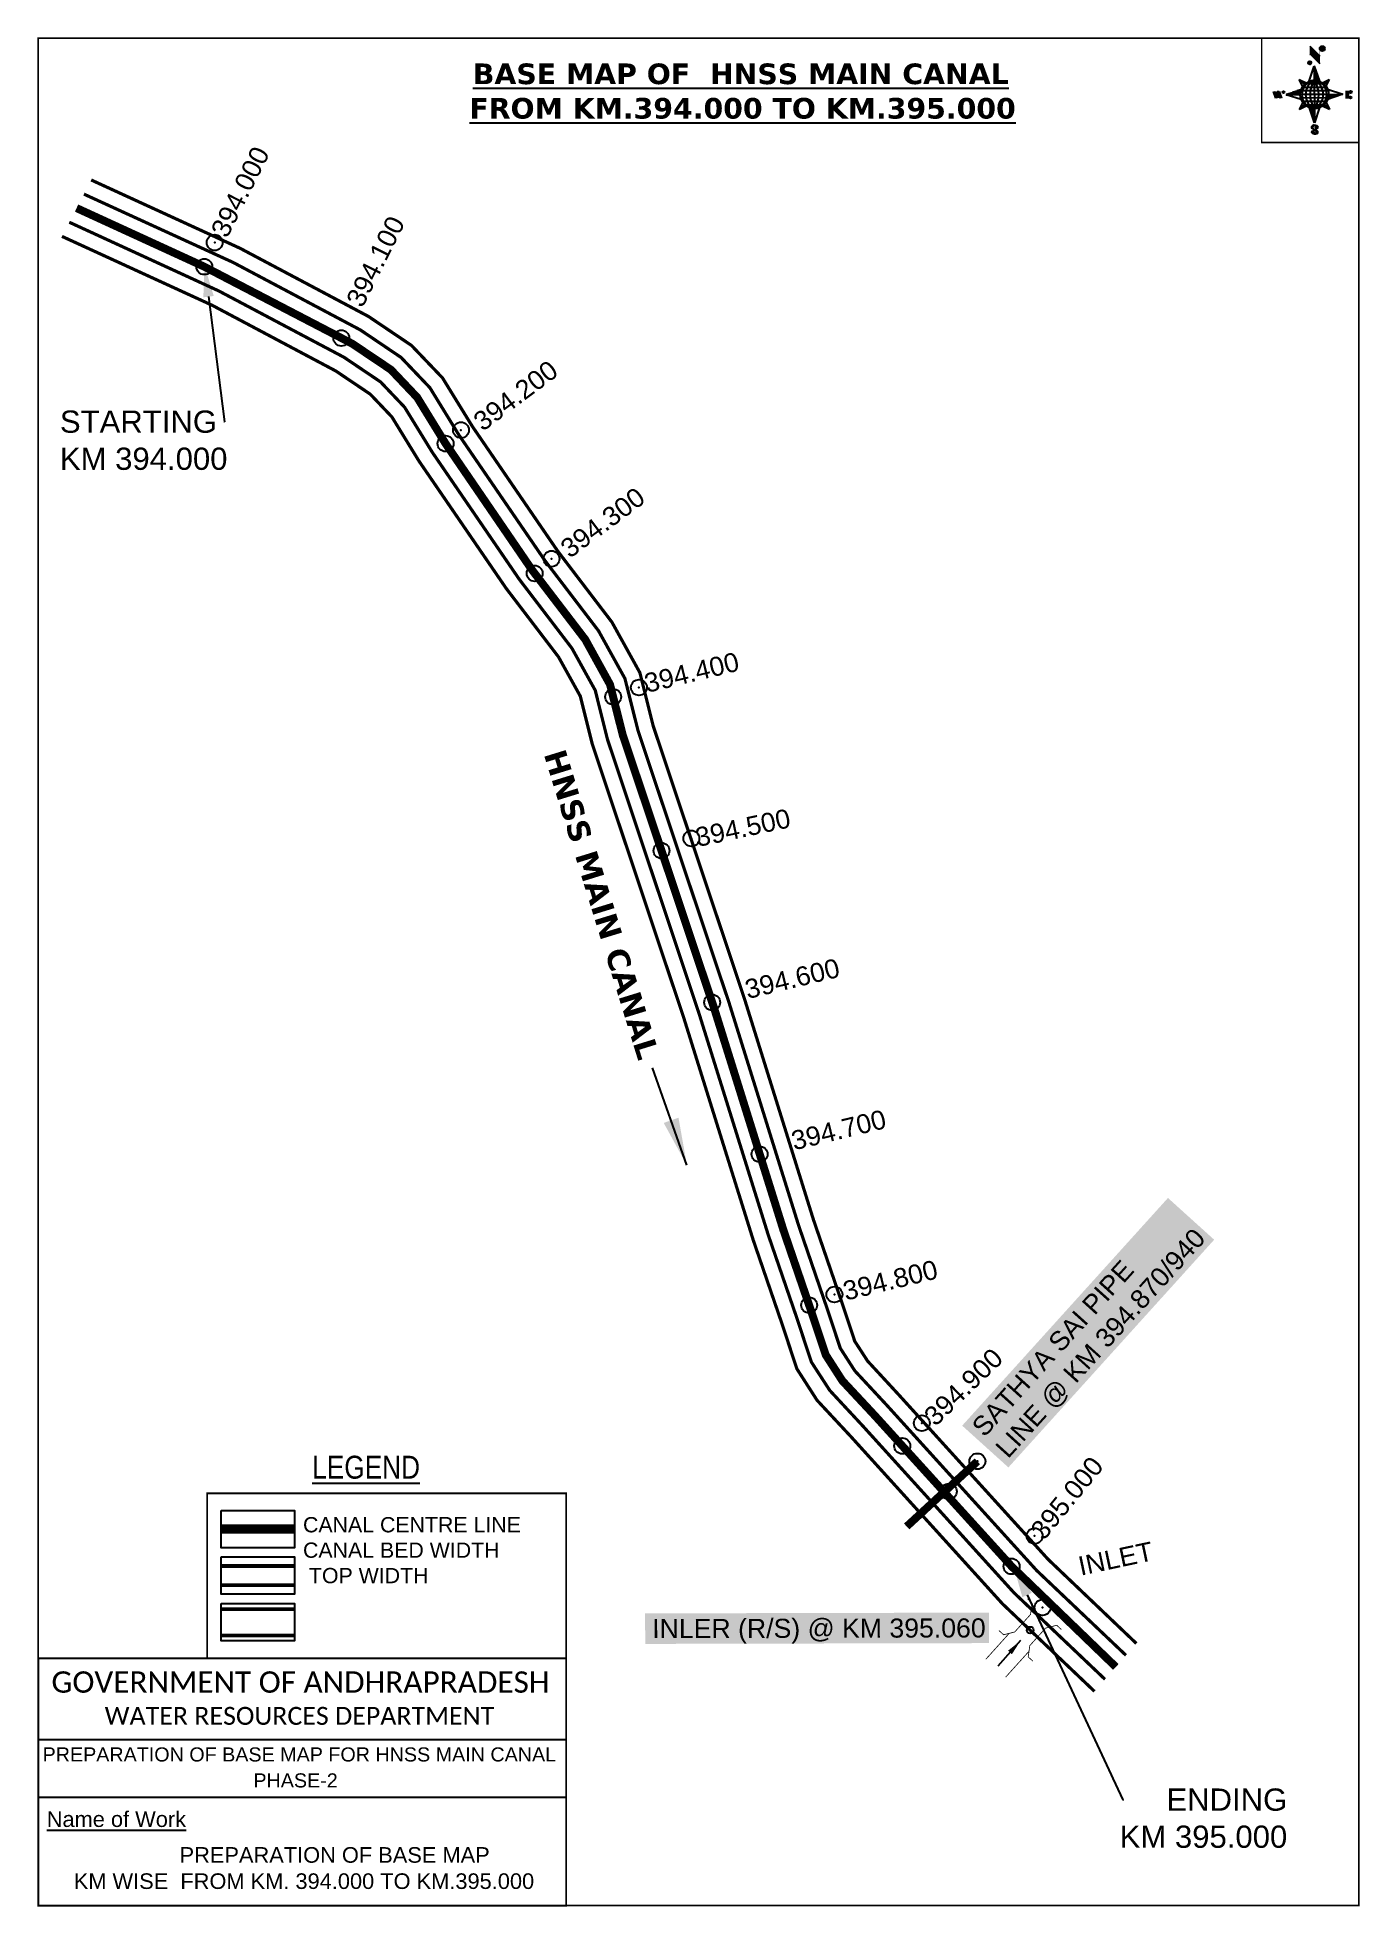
# Model space of a CAD drawing. Header units: inches. Extents: x 183153 to 183986, y 1576091 to 1577267.
import ezdxf
from ezdxf import colors
from ezdxf.entities.mleader import LeaderData, LeaderLine
from ezdxf.enums import TextEntityAlignment as Align
from ezdxf.math import Vec2, Vec3

# ---------------------------------------------------------------- set-up
doc = ezdxf.new("R2010")
doc.units = ezdxf.units.IN
doc.header["$MEASUREMENT"] = 0
doc.header["$PDMODE"] = 32
doc.header["$PDSIZE"] = 10
doc.linetypes.add('HIDDEN2', pattern=[0.1875, 0.125, -0.0625])
for name, color, linetype in [('AQUADUCT', 1, 'Continuous'), ('bord', 1, 'Continuous'), ('CANAL1', 242, 'Continuous'), ('CSMark', 72, 'Continuous'), ('DCBMS', 232, 'Continuous'), ('PAGE', 7, 'Continuous'), ('STRUCTURE', 5, 'Continuous'), ('TEXT', 6, 'Continuous')]:
    doc.layers.add(name, color=color, linetype=linetype)
doc.styles.add('ARIALN', font='ARIALN_1.TTF')
doc.styles.get("Standard").update_dxf_attribs({"font": 'ARIAL_1.TTF'})
doc.dimstyles.get("Standard").update_dxf_attribs({"dimtxt": 0.18, "dimasz": 0.18, "dimexe": 0.18, "dimexo": 0.0625, "dimgap": 0.09, "dimtad": 0, "dimtih": 1, "dimtoh": 1, "dimdec": 4, "dimzin": 0, "dimdsep": 46, "dimtxsty": 'Standard', "dimcen": 0.09, "dimadec": 0, "dimazin": 0, "dimtfac": 1, "dimtdec": 4, "dimtofl": 0, "dimtmove": 0, "dimatfit": 3, "dimfxl": 0, "dimtolj": 1, "dimtzin": 0, "dimarcsym": 0})
pattern_1 = [(267.297113149, (-8720374.938, 50637915.138), (10.5367255337, -0.497431438), [])]
pattern_2 = [(357.297113149, (-8720374.938, 50637915.138), (0.497431438, 10.5367255337), [])]

# ---------------------------------------------------------------- blocks, each defined once
blk = doc.blocks.new('*X8')
at = {"color": 0, "linetype": 'Continuous'}
for p, q in [((6321.6, 240.5), (6322.3, 241.2)), ((6321.6, 240.3), (6322.3, 241)), ((6321.6, 240.1), (6322.3, 240.8)), ((6321.6, 239.9), (6322.4, 240.7)), ((6321.6, 239.8), (6322.4, 240.6)), ((6321.6, 239.6), (6322.5, 240.5)), ((6321.6, 239.4), (6322.5, 240.3)), ((6321.6, 239.2), (6322.6, 240.2)), ((6321.7, 239.1), (6322.6, 240.1)), ((6321.8, 240.8), (6322.4, 241.4)), ((6321.8, 239), (6322.7, 240)), ((6321.8, 239), (6322.8, 239.9)), ((6321.9, 238.9), (6322.9, 239.8)), ((6322, 238.8), (6323, 239.7)), ((6322.1, 241.3), (6322.4, 241.6)), ((6322.1, 238.7), (6323.1, 239.6)), ((6322.2, 238.6), (6323.1, 239.6)), ((6322.3, 238.5), (6323.2, 239.5)), ((6322.4, 238.5), (6323.3, 239.4)), ((6322.5, 238.4), (6323.4, 239.3)), ((6322.7, 238.4), (6323.6, 239.3)), ((6322.8, 238.3), (6323.7, 239.2)), ((6322.9, 238.3), (6323.8, 239.1)), ((6323.1, 238.2), (6323.9, 239.1)), ((6323.2, 238.2), (6324, 239)), ((6323.3, 238.2), (6324.2, 239)), ((6323.5, 238.1), (6324.3, 238.9)), ((6323.7, 238.1), (6324.4, 238.9)), ((6323.8, 238.1), (6324.6, 238.8)), ((6324.1, 238.2), (6324.7, 238.8)), ((6324.3, 238.3), (6324.9, 238.8)), ((6324.6, 238.3), (6325.1, 238.8)), ((6324.8, 238.4), (6325.2, 238.8)), ((6325.1, 238.5), (6325.4, 238.8)), ((6325.4, 238.6), (6325.6, 238.8))]:
    blk.add_line(p, q, dxfattribs=at)
blk = doc.blocks.new('*X7')
at = {"color": 0, "linetype": 'Continuous'}
for p, q in [((6324.4, 240.3), (6324.5, 240.4)), ((6324.6, 240.3), (6324.8, 240.5)), ((6324.7, 240.2), (6325, 240.5)), ((6324.8, 240.2), (6325.2, 240.6)), ((6325, 240.1), (6325.5, 240.6)), ((6325.1, 240.1), (6325.6, 240.6)), ((6325.2, 240), (6325.8, 240.6)), ((6325.3, 240), (6326, 240.6)), ((6325.4, 239.9), (6326.1, 240.6)), ((6325.5, 239.8), (6326.2, 240.5)), ((6325.6, 239.8), (6326.3, 240.5)), ((6325.7, 239.7), (6326.5, 240.4)), ((6325.9, 239.6), (6326.6, 240.3)), ((6326, 239.5), (6326.7, 240.3)), ((6326, 239.4), (6326.8, 240.2)), ((6326.1, 239.3), (6327, 240.2)), ((6326.2, 239.3), (6327.1, 240.1)), ((6326.3, 239.2), (6327.1, 240)), ((6326.4, 239.1), (6327.2, 239.9)), ((6326.5, 239), (6327.3, 239.8)), ((6326.5, 238.9), (6327.4, 239.7)), ((6326.6, 238.8), (6327.5, 239.6)), ((6326.7, 238.7), (6327.5, 239.5)), ((6326.8, 238.6), (6327.6, 239.4)), ((6326.8, 238.5), (6327.7, 239.3)), ((6326.8, 236.5), (6327.4, 237)), ((6326.9, 238.3), (6327.8, 239.2)), ((6326.9, 238.2), (6327.9, 239.1)), ((6326.9, 236.8), (6327.6, 237.4)), ((6327, 238.1), (6327.8, 239)), ((6327, 237.9), (6327.8, 238.8)), ((6327, 237.8), (6327.8, 238.6)), ((6327, 237.6), (6327.8, 238.4)), ((6327, 237.4), (6327.8, 238.2)), ((6327, 237.3), (6327.8, 238)), ((6327, 237.1), (6327.8, 237.9))]:
    blk.add_line(p, q, dxfattribs=at)
blk = doc.blocks.new('H')
at = {"layer": 'bord', "extrusion": (0.000427885, 0.004792, 0.999988)}
h = blk.add_hatch(dxfattribs=at)
h.set_pattern_fill('LINE', color=8, scale=84.387686, angle=-2.7029, style=0)
h.set_pattern_definition(pattern_2)
h.paths.add_polyline_path([(-492, 786, -0.090992), (-448, 775), (-486, 912)])
h = blk.add_hatch(dxfattribs=at)
h.set_pattern_fill('LINE', color=8, scale=84.387686, angle=-92.7029, style=0)
h.set_pattern_definition(pattern_1)
h.paths.add_polyline_path([(-625, 665, -0.090992), (-615, 710), (-751, 671)])
h = blk.add_hatch(dxfattribs=at)
h.set_pattern_fill('LINE', color=8, scale=84.387686, angle=-2.7029, style=0)
h.set_pattern_definition(pattern_2)
h.paths.add_polyline_path([(-504, 533, -0.090992), (-549, 543), (-510, 406)])
h = blk.add_hatch(dxfattribs=at)
h.set_pattern_fill('LINE', color=8, scale=84.387686, angle=-92.7029, style=0)
h.set_pattern_definition(pattern_1)
h.paths.add_polyline_path([(-246, 647), (-372, 653, -0.090992), (-382, 609)])
for p, q in [((-519, 1020, -1217), (-435, 927, -1216)), ((-516, 1087, -1217), (-432, 994, -1217)), ((-538, 774, -1216), (-487, 906, -1216)), ((-487, 906, -1216), (-493, 780, -1216)), ((-487, 906, -1216), (-448, 769, -1216)), ((-865, 701, -1215), (-847, 638, -1215)), ((-847, 700, -1215), (-829, 637, -1215)), ((-829, 699, -1215), (-811, 636, -1215)), ((-829, 699, -1215), (-811, 698, -1215)), ((-811, 698, -1215), (-794, 635, -1215)), ((-752, 665, -1215), (-615, 704, -1215)), ((-627, 794, -1216), (-567, 760, -1216)), ((-627, 794, -1216), (-584, 747, -1215)), ((-599, 731, -1215), (-627, 794, -1216)), ((-421, 753, -1216), (-359, 781, -1216)), ((-359, 781, -1216), (-405, 739, -1216)), ((-359, 781, -1216), (-392, 721, -1215)), ((-379, 693, -1215), (-246, 641, -1215)), ((-213, 669, -1215), (-217, 601, -1215)), ((-752, 665, -1215), (-625, 659, -1215)), ((-619, 614, -1215), (-752, 665, -1215)), ((-639, 526, -1214), (-606, 585, -1215)), ((-639, 526, -1214), (-593, 568, -1215)), ((-577, 553, -1215), (-639, 526, -1214)), ((-511, 400, -1214), (-549, 537, -1214)), ((-460, 533, -1215), (-511, 400, -1214)), ((-505, 527, -1214), (-511, 400, -1214)), ((-371, 513, -1214), (-431, 546, -1215)), ((-371, 513, -1214), (-414, 560, -1215)), ((-399, 576, -1215), (-371, 513, -1214)), ((-246, 641, -1215), (-383, 603, -1215)), ((-373, 647, -1215), (-246, 641, -1215)), ((-197, 600, -1215), (-194, 668, -1215))]:
    blk.add_line(p, q, dxfattribs=at)
at = {"layer": 'bord', "color": 8, "linetype": 'ByBlock', "extrusion": (0.000427885, 0.004792, 0.999988)}
for p, q in [((-375, 679, -1215), (-620, 691, -1215)), ((-386, 711, -1215), (-605, 722, -1215)), ((-411, 744, -1216), (-578, 752, -1216)), ((-493, 780, -1216), (-505, 527, -1214)), ((-373, 647, -1215), (-625, 659, -1215)), ((-378, 616, -1215), (-623, 628, -1215)), ((-392, 585, -1215), (-611, 595, -1215)), ((-420, 555, -1215), (-587, 562, -1215))]:
    blk.add_line(p, q, dxfattribs=at)
at = {"layer": 'bord', "extrusion": (0.000427885, 0.004792, 0.999988), "elevation": -1212}
for points, const_width in [([(-522, 960), (-516, 1093)], 1.61), ([(-434, 933), (-428, 1066)], 1.61), ([(-870, 707), (-846, 706)], 0.642), ([(-829, 643), (-821, 678)], 0.642), ([(-793, 641), (-782, 694)], 0.642), ([(-223, 676), (-174, 673)], 0.706), ([(-829, 643), (-855, 644)], 0.642), ([(-811, 642), (-784, 641)], 0.642), ([(-177, 605), (-226, 607)], 0.706), ([(-195, 645), (-185, 644)], 0.706)]:
    blk.add_lwpolyline(points, dxfattribs=dict(at, const_width=const_width))
for points, const_width in [([(-414, 1073, 1), (-398, 1058, 1)], 22.3), ([(-530, 950, 1), (-520, 939, 1)], 14.8), ([(-776, 697, 1), (-769, 690, 1)], 8.9), ([(-180, 618, 1), (-173, 611, 1)], 9.79), ([(-178, 667, 1), (-171, 660, 1)], 9.79), ([(-490, 362, 1), (-498, 369, 1)], 11.1), ([(-525, 322, 1), (-533, 329, 1)], 11.1)]:
    blk.add_lwpolyline(points, format="xyb", close=True, dxfattribs=dict(at, const_width=const_width))
for points in [[(-537, 317), (-531, 310), (-520, 307), (-505, 307), (-494, 310), (-486, 318), (-487, 326), (-491, 333), (-494, 336), (-503, 341), (-522, 347), (-530, 352), (-534, 355), (-537, 363), (-537, 373), (-530, 381), (-520, 384), (-504, 384), (-493, 380), (-487, 373)], [(-522, 348), (-526, 354), (-528, 361), (-528, 371), (-526, 375), (-521, 381), (-515, 384)], [(-505, 307), (-499, 312), (-497, 319), (-497, 327), (-501, 335), (-509, 343)]]:
    blk.add_lwpolyline(points, dxfattribs=at)
at = {"layer": 'bord', "extrusion": (0.000427885, 0.004792, 0.999988)}
for centre, radius in [((-406, 1065, -1212), 22.3), ((-525, 944, -1212), 14.8), ((-773, 694, -1212), 8.9), ((-498, 659, -1212), 127), ((-177, 615, -1212), 9.79), ((-174, 663, -1212), 9.79), ((-494, 365, -1212), 11.1), ((-529, 325, -1212), 11.1)]:
    blk.add_circle(centre, radius, dxfattribs=at)
at = {"layer": 'bord', "color": 8, "linetype": 'ByBlock', "extrusion": (0.000427885, 0.004792, 0.999988)}
for centre, radius, start, end in [((-482, 658, -1212), 128, 94.9254, 259.6691), ((-437, 656, -1212), 141, 113.2864, 241.308), ((-316, 651, -1212), 222, 142.5892, 212.0053), ((-560, 662, -1212), 141, 293.2864, 61.308), ((-681, 668, -1212), 222, 322.5892, 32.0053), ((-515, 660, -1212), 128, 274.9254, 79.6691)]:
    blk.add_arc(centre, radius, start, end, dxfattribs=at)
at = {"layer": 'bord', "extrusion": (0.000427885, 0.004792, 0.999988)}
for points in [[(-516, 1093, -1212), (-431, 1000, -1212), (-519, 1026, -1212), (-434, 933, -1212)], [(-864, 707, -1212), (-846, 706, -1212), (-846, 644, -1212), (-829, 643, -1212)], [(-829, 705, -1212), (-811, 704, -1212), (-811, 642, -1212), (-793, 641, -1212)], [(-193, 674, -1212), (-197, 606, -1212), (-213, 675, -1212), (-216, 607, -1212)]]:
    blk.add_solid(points, dxfattribs=at)
at = {"layer": 'bord', "extrusion": (0.000427885, 0.004792, 0.999988), "xscale": 7.977342409717546, "yscale": 7.977342408231451, "zscale": 7.977342408476333, "rotation": 138.0840426661453}
for name, p in [('*X7', (38301, -31929, -1212)), ('*X8', (38314, -31951, -1212))]:
    blk.add_blockref(name, p, dxfattribs=at)
blk = doc.blocks.new('IN')
at = {"layer": 'STRUCTURE', "color": 190, "const_width": 0.5}
for points in [[(763895.1, 1696672), (763895.1, 1696668), (763889.1, 1696664), (763881.7, 1696664), (763874.3, 1696664), (763868.3, 1696668), (763868.3, 1696672)], [(763871.3, 1696666), (763849.3, 1696666)], [(763871.3, 1696649.2), (763849.3, 1696649.2)], [(763868.3, 1696643.2), (763868.3, 1696647.2), (763874.3, 1696651.2), (763881.7, 1696651.2), (763881.7, 1696651.2), (763881.7, 1696651.2), (763889.1, 1696651.2), (763895.1, 1696647.2), (763895.1, 1696643.2)]]:
    blk.add_lwpolyline(points, dxfattribs=at)
at = {"layer": 'STRUCTURE', "color": 0}
blk.add_circle((763881.7, 1696657.6), 2.11, dxfattribs=at)
blk.add_leader([(763872.7, 1696657.6), (763851.2, 1696657.6)], dimstyle='Standard', override={"dimasz": 10, "dimgap": 0.09, "dimtad": 0}, dxfattribs=at)

msp = doc.modelspace()

# ---------------------------------------------------------------- linework, layer by layer
at = {"layer": 'CANAL1', "color": 200, "const_width": 2}
for points in [[(183187.3, 1577177.4), (183281, 1577134.4), (183361.8, 1577091.5), (183388.8, 1577073.3), (183408.4, 1577052.8), (183427.1, 1577022.4), (183480.9, 1576943.8), (183515, 1576899.1), (183532.6, 1576867.3), (183541, 1576833.7), (183598.3, 1576662.4), (183641.9, 1576522.8), (183659.8, 1576470.7), (183667.8, 1576446.6), (183675.9, 1576434.1), (183695.3, 1576413.1), (183789.5, 1576309.3), (183845, 1576256.4)], [(183168.9, 1577141.9), (183263.3, 1577098.6), (183341.2, 1577057.2), (183362.9, 1577042.6), (183376.5, 1577028.3), (183393.5, 1577000.6), (183448.5, 1576920.3), (183481.4, 1576877.2), (183495.1, 1576852.5), (183502.6, 1576822.5), (183560.2, 1576650.1), (183603.9, 1576510.3), (183621.9, 1576457.9), (183631.4, 1576429.2), (183644.1, 1576409.4), (183665.8, 1576386.1), (183760.8, 1576281.3), (183818.7, 1576226.2)]]:
    msp.add_lwpolyline(points, dxfattribs=at)
at = {"layer": 'CANAL1', "color": 1, "linetype": 'HIDDEN2', "ltscale": 100, "const_width": 5}
msp.add_lwpolyline([(183178.1, 1577159.7), (183258.5, 1577122.8), (183351.5, 1577074.4), (183375.9, 1577058), (183392.4, 1577040.6), (183410.3, 1577011.5), (183464.7, 1576932), (183498.2, 1576888.2), (183513.8, 1576859.9), (183521.8, 1576828.1), (183546.2, 1576755.3), (183579.3, 1576656.2), (183622.9, 1576516.6), (183640.8, 1576464.3), (183649.6, 1576437.9), (183660, 1576421.7), (183680.6, 1576399.6), (183766.5, 1576304.9), (183832.1, 1576241.6)], dxfattribs=at)
at = {"layer": 'CANAL1', "color": 5, "const_width": 2}
for points in [[(183182.7, 1577168.5), (183276.6, 1577125.5), (183356.7, 1577083), (183382.3, 1577065.7), (183400.4, 1577046.7), (183418.7, 1577016.9), (183472.8, 1576937.9), (183506.6, 1576893.6), (183523.2, 1576863.6), (183531.4, 1576830.9), (183588.8, 1576659.3), (183632.4, 1576519.7), (183650.3, 1576467.5), (183658.7, 1576442.2), (183667.9, 1576427.9), (183687.9, 1576406.4), (183782.3, 1576302.3), (183838.5, 1576248.9)], [(183173.5, 1577150.8), (183267.7, 1577107.5), (183346.4, 1577065.8), (183369.4, 1577050.3), (183384.5, 1577034.4), (183401.9, 1577006.1), (183456.6, 1576926.2), (183489.8, 1576882.7), (183504.5, 1576856.2), (183512.2, 1576825.3), (183569.7, 1576653.2), (183613.4, 1576513.4), (183631.4, 1576461.1), (183640.5, 1576433.5), (183652.1, 1576415.6), (183673.2, 1576392.9), (183768, 1576288.3), (183825.3, 1576233.8)]]:
    msp.add_lwpolyline(points, dxfattribs=at)
at = {"layer": 'CANAL1', "color": 1, "linetype": 'HIDDEN2', "ltscale": 100, "const_width": 6, "elevation": -0.4}
msp.add_lwpolyline([(183315.2, 1576328.4), (183269.1, 1576328.4)], dxfattribs=at)
at = {"layer": 'CANAL1', "color": 5, "const_width": 2.4, "elevation": -0.4}
for points in [[(183315.2, 1576305.1), (183269.1, 1576305.1)], [(183315.2, 1576293.1), (183269.1, 1576293.1)]]:
    msp.add_lwpolyline(points, dxfattribs=at)
at = {"layer": 'CANAL1', "color": 200, "const_width": 2.4, "elevation": -0.4}
for points in [[(183315.2, 1576277.9), (183269.1, 1576277.9)], [(183315.2, 1576261.4), (183269.1, 1576261.4)]]:
    msp.add_lwpolyline(points, dxfattribs=at)
at = {"layer": 'CSMark', "color": 96, "const_width": 5, "elevation": 22}
msp.add_lwpolyline([(183745, 1576371), (183700.5, 1576330)], dxfattribs=at)
at = {"layer": 'CSMark', "color": 2}
for p in [(183265, 1577138, 20), (183265, 1577138), (183420, 1577020), (183477, 1576939), (183532, 1576858), (183565, 1576763), (183655, 1576476), (183710, 1576395), (183745, 1576371, 22), (183727, 1576352), (183781, 1576324), (183786, 1576279)]:
    msp.add_point(p, dxfattribs=at)
at = {"layer": 'CSMark', "color": 3}
for p in [(183258.5, 1577122.8), (183344.7, 1577077.9), (183410.3, 1577011.5), (183466.4, 1576929.8), (183515.8, 1576852.1), (183546.2, 1576755.3), (183578.1, 1576659.8), (183607.9, 1576564.3), (183639.1, 1576469.3), (183697.7, 1576380.7), (183766.5, 1576304.9)]:
    msp.add_point(p, dxfattribs=at)
at = {"layer": 'PAGE', "const_width": 1}
msp.add_lwpolyline([(183985, 1576091.4), (183985, 1577266.6), (183154, 1577266.6), (183154, 1576091.4), (183985, 1576091.4)], dxfattribs=at)
at = {"layer": 'PAGE'}
for points, const_width in [([(183985, 1577266.6), (183923.9, 1577266.6), (183923.9, 1577200.9), (183985, 1577200.9)], 1), ([(183260.3, 1576350.8), (183486.2, 1576350.8), (183486.2, 1576247), (183260.3, 1576247)], 1.2), ([(183154, 1576247), (183486.2, 1576247), (183486.2, 1576091.4), (183154, 1576091.4)], 1.2)]:
    msp.add_lwpolyline(points, close=True, dxfattribs=dict(at, const_width=const_width))
at = {"layer": 'PAGE', "elevation": -0.4}
for points in [[(183269.1, 1576340.1), (183315.2, 1576340.1), (183315.2, 1576316.6), (183269.1, 1576316.6)], [(183269.1, 1576310.9), (183315.2, 1576310.9), (183315.2, 1576287.3), (183269.1, 1576287.3)], [(183269.1, 1576281.6), (183315.2, 1576281.6), (183315.2, 1576258.1), (183269.1, 1576258.1)]]:
    msp.add_lwpolyline(points, close=True, dxfattribs=at)
at = {"layer": 'PAGE'}
for points in [[(183154, 1576196), (183486.2, 1576196)], [(183154, 1576159.7), (183486.2, 1576159.7)]]:
    msp.add_lwpolyline(points, dxfattribs=at)

# ---------------------------------------------------------------- block references
at = {"layer": 'AQUADUCT', "color": 1, "xscale": 0.0703495379661093, "yscale": 0.07034953800030053, "zscale": 0.07034953795990817, "rotation": 3.078330607406165}
msp.add_blockref('H', (183994.6, 1577187.2, 85.4), dxfattribs=at)
at = {"layer": 'STRUCTURE', "color": 0, "rotation": 47.96242090898374}
msp.add_blockref('IN', (932386.8, -127186.8, 24), dxfattribs=at)

# ---------------------------------------------------------------- texts
at = {"layer": 'CANAL1', "color": 7, "insert": (183485.1, 1576821.2), "char_height": 14, "width": 205.129, "attachment_point": 1, "rotation": 287.1396}
msp.add_mtext('\\pi0.96322;{\\fVerdana|b1|i0|c0|p34;HNSS MAIN CANAL}', dxfattribs=at)
at = {"layer": 'CSMark', "color": 1}
for s, rotation, p in [('394.000', 63.3471, (183272.8, 1577140.2, 20)), ('394.500', 12, (183569, 1576757.6, 21)), ('395.000', 50.7317, (183786.8, 1576320.7, 23)), ('INLET', 12, (183810, 1576299, 24))]:
    msp.add_text(s, height=12, rotation=rotation, dxfattribs=at).set_placement(p)
for s, rotation, p in [('394.100', 63.3471, (183352.6, 1577099.1)), ('394.200', 36.8007, (183430.1, 1577023.6)), ('394.300', 36.8007, (183484.9, 1576943.7)), ('394.400', 13.6085, (183535.7, 1576860.4)), ('394.600', 13.6085, (183599, 1576667.7)), ('394.700', 13.6085, (183628.2, 1576572.5)), ('394.800', 13.6085, (183660.7, 1576477.9)), ('394.900', 44.0382, (183714.4, 1576396.8))]:
    msp.add_text(s, height=12, rotation=rotation, dxfattribs=at).set_placement(p, align=Align.MIDDLE_LEFT)
at = {"layer": 'PAGE', "extrusion": (0.000201441, 0.004807, 0.999988), "style": 'ARIALN'}
msp.add_text('%%ULEGEND', height=14.4, rotation=359.9999, dxfattribs=at).set_placement((183360.3, 1576348.9, 7614.3), align=Align.MIDDLE)
at = {"layer": 'PAGE', "extrusion": (0.000201441, 0.004807, 0.999988)}
for s, height, p in [('PREPARATION OF BASE MAP FOR HNSS MAIN CANAL', 8.878, (183156.7, 1576163.7, 7613.3)), ('%%UName of Work', 9.822, (183159.3, 1576122.5, 7612))]:
    msp.add_text(s, height=height, rotation=359.9999, dxfattribs=at).set_placement(p)
for s, height, p in [('PHASE-2', 8.88, (183315.9, 1576151.8, 7613.3)), ('PREPARATION OF BASE MAP', 9.822, (183340.5, 1576104.9, 7612.1)), ('KM WISE  FROM KM. 394.000 TO KM.395.000', 9.822, (183321.2, 1576088.4, 7612.1))]:
    msp.add_text(s, height=height, rotation=359.9999, dxfattribs=at).set_placement(p, align=Align.MIDDLE_CENTER)
at = {"layer": 'PAGE', "extrusion": (0.000201441, 0.004807, 0.999988), "attachment_point": 1, "text_direction": (1, -1e-06, -0.000201)}
for s, insert, char_height, width in [('CANAL CENTRE LINE CANAL BED WIDTH {\\H2.3732x; }\\P TOP WIDTH{\\H1.9155x; }', (183320.6, 1576335.9, -0.4), 9.6, 168.926), ('\\pi3.5885;{\\fCalibri|b0|i0|c0|p34;\\H1.3333x;GOVERNMENT OF ANDHRAPRADESH\\P\\pi37.073;\\H0.83998x;WATER RESOURCES DEPARTMENT}', (183158.7, 1576238.8, -1.3), 10.059, 321.276)]:
    msp.add_mtext(s, dxfattribs=dict(at, insert=insert, char_height=char_height, width=width))
at = {"layer": 'STRUCTURE', "color": 5, "char_height": 12, "attachment_point": 1, "bg_fill": 1, "box_fill_scale": 1.3, "bg_fill_color": 7, "bg_fill_true_color": 16777215, "bg_fill_transparency": 4390977}
for s, insert, width, rotation in [('SATHYA SAI PIPE \\PLINE @ KM 394.870/940', (183740.5, 1576393.7), 185.948, 47.8949), ('\\pi0.84172;INLER (R/S) @ KM 395.060', (183539.5, 1576271.7), 209.195, 0.1292)]:
    msp.add_mtext(s, dxfattribs=dict(at, insert=insert, width=width, rotation=rotation))
at = {"layer": 'TEXT', "color": 1, "insert": (183405.7, 1577250.7), "char_height": 13, "width": 379.826, "attachment_point": 1}
msp.add_mtext('\\pi21.755;{\\fVerdana|b1|i0|c0|p34;\\LBASE MAP OF  HNSS MAIN CANAL \\P\\pi19.564;FROM KM.394.000 TO KM.395.000}', dxfattribs=at)

# ---------------------------------------------------------------- leaders
at = {"layer": 'CANAL1', "color": 7}
msp.add_leader([(183562.2, 1576557.3), (183540.6, 1576618.7)], dimstyle='Standard', override={"dimasz": 30, "dimgap": 0.09, "dimtad": 0}, dxfattribs=at)
at = {"layer": 'DCBMS', "color": 5}
ml = msp.add_multileader_mtext('Standard', dxfattribs=at)
ml.set_content('STARTING\\PKM 394.000', color=5)
ml.set_leader_properties()
ml.build(insert=Vec2(0, 0))
ml.multileader.update_dxf_attribs({"dogleg_length": 0.36, "arrow_head_size": 20})
ctx = ml.context
ctx.base_point, ctx.char_height, ctx.arrow_head_size, ctx.landing_gap_size, ctx.plane_origin = Vec3(183167.5, 1577025.2), 14, 20, 0.09, Vec3(183338.4, 1577097.9)
notes = []
notes.append((ctx, [(0, (1, 1, 0), (183271.2, 1577025.2), (-1, 0), 0.36, [(0, [(183258.6, 1577123.8)], 0, [])])]))
ctx.mtext.insert, ctx.mtext.flow_direction = Vec3(183167.6, 1577032.3), 5
for ctx, leaders in notes:
    for number, flags, end, landing, length, lines in leaders:
        leader = LeaderData()
        leader.index, (leader.has_last_leader_line, leader.has_dogleg_vector, leader.attachment_direction) = number, flags
        leader.last_leader_point, leader.dogleg_vector, leader.dogleg_length = Vec3(end), Vec3(landing), length
        for number, points, colour, breaks in lines:
            line = LeaderLine()
            line.index, line.vertices, line.color, line.breaks = number, Vec3.list(points), colors.encode_raw_color(colour), breaks
            leader.lines.append(line)
        ctx.leaders.append(leader)

# ---------------------------------------------------------------- next in the draw order: leaders
ml = msp.add_multileader_mtext('Standard', dxfattribs=at)
ml.set_content('ENDING \\PKM 395.000', color=5)
ml.set_leader_properties()
ml.build(insert=Vec2(0, 0))
ml.multileader.update_dxf_attribs({"dogleg_length": 0.36, "arrow_head_size": 20})
ctx = ml.context
ctx.base_point, ctx.char_height, ctx.arrow_head_size, ctx.landing_gap_size, ctx.plane_origin = Vec3(183836.8, 1576158), 14, 20, 0.09, Vec3(183980.5, 1576370.3)
ctx.text_align_type = 2
notes = []
notes.append((ctx, [(1, (1, 1, 0), (183836.5, 1576158), (1, 0), 0.36, [(0, [(183767.8, 1576305)], 0, [])])]))
ctx.mtext.insert, ctx.mtext.width, ctx.mtext.alignment, ctx.mtext.flow_direction = Vec3(183940, 1576165.1), 109.049, 3, 5
ctx.mtext.has_bg_fill, ctx.mtext.bg_color, ctx.mtext.bg_scale_factor, ctx.mtext.bg_transparency, ctx.mtext.use_window_bg_color = 1, -1027028792, 1.5, 0, 1
for ctx, leaders in notes:
    for number, flags, end, landing, length, lines in leaders:
        leader = LeaderData()
        leader.index, (leader.has_last_leader_line, leader.has_dogleg_vector, leader.attachment_direction) = number, flags
        leader.last_leader_point, leader.dogleg_vector, leader.dogleg_length = Vec3(end), Vec3(landing), length
        for number, points, colour, breaks in lines:
            line = LeaderLine()
            line.index, line.vertices, line.color, line.breaks = number, Vec3.list(points), colors.encode_raw_color(colour), breaks
            leader.lines.append(line)
        ctx.leaders.append(leader)

doc.saveas('drawing.dxf')
